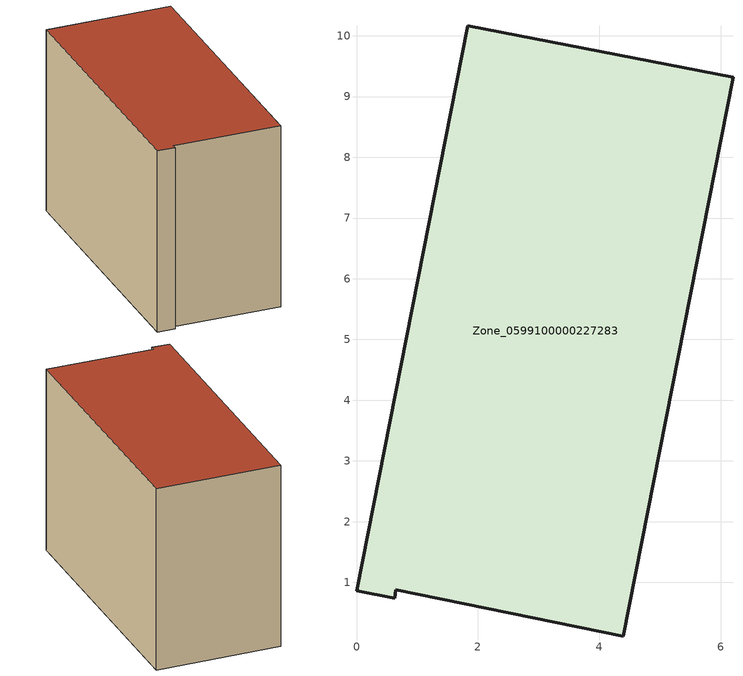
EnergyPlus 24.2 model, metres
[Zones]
Zone_0599100000227283
 floor ground (C_G): 4.39,0.11 0.64,0.88 0.63,0.74 0,0.86 1.83,10.17 6.2,9.32 z0
 wall outside (C_F): 6.2,9.32 1.83,10.17 0,0.86 0.63,0.74 0.64,0.88 4.39,0.11 6.2,9.32 z0:6.71
 roof outside (C_R): 0.64,0.88 4.39,0.11 6.2,9.32 1.83,10.17 0,0.86 0.63,0.74 z6.71
[BUILDING]
Pand.0599100000227283: North Axis=0; Terrain=City; Loads Convergence Tolerance Value=0.04; Temperature Convergence Tolerance Value=0.4; Solar Distribution=FullExterior; Maximum Number of Warmup Days=25; Minimum Number of Warmup Days=1
[Site:Location]
Rotterdam.The.Hague.AP_ZH_NLD Design_Conditions: Latitude=51.96; Longitude=4.45; Time Zone=1; Elevation=-4.5
[SITE:GROUNDTEMPERATURE:BUILDINGSURFACE]
18, 18, 18, 18, 18, 18, 18, 18, 18, 18, 18, 18
[MATERIAL] Thermal Absorptance=0.9; Solar Absorptance=0.7; Visible Absorptance=0.7
Name | Roughness | Thickness | Conductivity | Density | Specific Heat
G.TI.1946-1964 | MediumSmooth | 0.15 | 1 | 540 | 1210
F.TI.1946-1964 | Rough | 0.3 | 0.857143 | 1920 | 840
R.TI.1946-1964 | MediumRough | 0.2 | 0.277778 | 1500 | 1000
[CONSTRUCTION]
C_G: G.TI.1946-1964
C_F: F.TI.1946-1964
C_R: R.TI.1946-1964
[ZONE]
Zone_0599100000227283: Type=1; Multiplier=1; Ceiling Height=Autocalculate; Volume=Autocalculate; Floor Area=autocalculate; Part of Total Floor Area=Yes
[ZONEINFILTRATION:DESIGNFLOWRATE]
Infil_Zone_0599100000227283: Zone or ZoneList or Space or SpaceList=Zone_0599100000227283; Schedule=AlwaysOn; Design Flow Rate Calculation Method=Flow/Area; Flow Rate per Floor Area=0.003; Constant Term Coefficient=1; Temperature Term Coefficient=0; Velocity Term Coefficient=0; Velocity Squared Term Coefficient=0
[HVACTEMPLATE:ZONE:IDEALLOADSAIRSYSTEM]
Zone_0599100000227283: Maximum Heating Supply Air Temperature=50; Minimum Cooling Supply Air Temperature=13; Maximum Heating Supply Air Humidity Ratio=0.0156; Minimum Cooling Supply Air Humidity Ratio=0.0077; Heating Limit=NoLimit; Cooling Limit=NoLimit; Dehumidification Control Type=ConstantSensibleHeatRatio; Cooling Sensible Heat Ratio=0.7; Dehumidification Setpoint=60; Humidification Control Type=None; Humidification Setpoint=30; Outdoor Air Method=None; Outdoor Air Flow Rate per Person=0.00944; Outdoor Air Flow Rate per Zone Floor Area=0; Outdoor Air Flow Rate per Zone=0; Demand Controlled Ventilation Type=None; Outdoor Air Economizer Type=NoEconomizer; Heat Recovery Type=None; Sensible Heat Recovery Effectiveness=0.7; Latent Heat Recovery Effectiveness=0.65
[ZONECONTROL:THERMOSTAT]
ThermostatControl_Zone_0599100000227283: Zone or ZoneList=Zone_0599100000227283; Control Type Schedule=DualSetpointControlType; Control 1=Thermostat_Zone_0599100000227283; Temperature Difference Between Cutout And Setpoint=0
[THERMOSTATSETPOINT:DUALSETPOINT]
Thermostat_Zone_0599100000227283: Heating Setpoint Temperature Schedule=HeatingSetpoint_Zone_0599100000227283; Cooling Setpoint Temperature Schedule=CoolingSetpoint_Zone_0599100000227283
[SCHEDULE:COMPACT]
HeatingSetpoint_Zone_0599100000227283: Through: 12/31, For: AllDays, Until: 24:00, 21
CoolingSetpoint_Zone_0599100000227283: Through: 12/31, For: AllDays, Until: 24:00, 24
DualSetpointControlType: Through: 12/31, For: AllDays, Until: 24:00, 4
AlwaysOn: Through: 12/31, For: AllDays, Until: 24:00, 1
